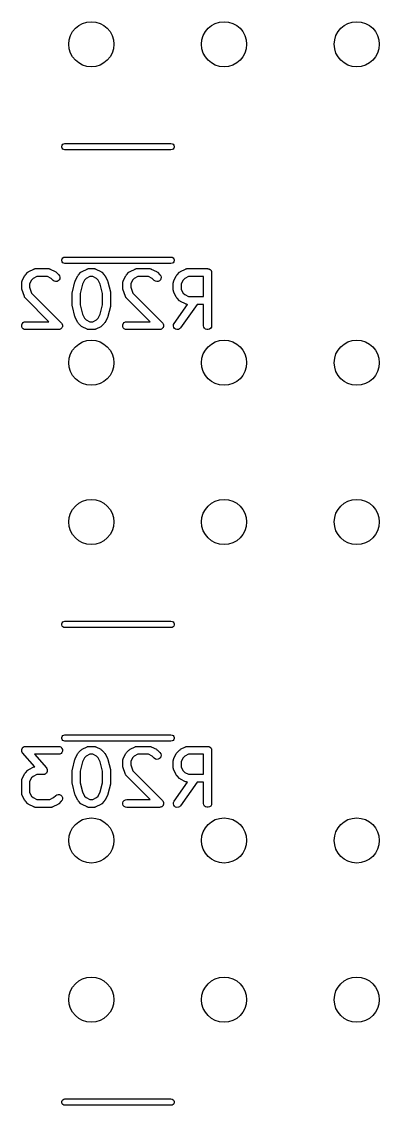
# Model space of a CAD drawing. Extents: x 25 to 326, y -201 to -21.
# Drawn here: x 41.19 to 47.92, y -155.99 to -135.57 of the extents above; entities that cross this region are included whole.
import ezdxf

# ---------------------------------------------------------------- set-up
doc = ezdxf.new("R2010")
doc.units = 0
doc.header["$MEASUREMENT"] = 0
doc.layers.add('BLACK', color=7, linetype='CONTINUOUS')

msp = doc.modelspace()

# ---------------------------------------------------------------- linework, layer by layer
at = {"layer": 'Black'}
for p, q in [((41.9409, -137.92), (41.948, -137.9)), ((41.9409, -137.94), (41.9409, -137.92)), ((41.948, -137.96), (41.9409, -137.94)), ((41.948, -137.9), (41.9614, -137.884)), ((41.9614, -137.976), (41.948, -137.96)), ((41.9614, -137.884), (41.9795, -137.874)), ((41.9795, -137.986), (41.9614, -137.976)), ((41.9795, -137.874), (42, -137.87)), ((42, -137.99), (41.9795, -137.986)), ((42, -137.87), (44, -137.87)), ((44, -137.99), (42, -137.99)), ((44, -137.87), (44.0205, -137.874)), ((44.0205, -137.986), (44, -137.99)), ((44.0205, -137.874), (44.0386, -137.884)), ((44.0386, -137.976), (44.0205, -137.986)), ((44.0386, -137.884), (44.052, -137.9)), ((44.052, -137.96), (44.0386, -137.976)), ((44.052, -137.9), (44.0591, -137.92)), ((44.0591, -137.94), (44.052, -137.96)), ((44.0591, -137.92), (44.0591, -137.94)), ((41.9409, -140.06), (41.948, -140.04)), ((41.948, -140.04), (41.9614, -140.024)), ((41.9614, -140.024), (41.9795, -140.014)), ((41.9795, -140.014), (42, -140.01)), ((42, -140.01), (44, -140.01)), ((44, -140.01), (44.0205, -140.014)), ((44.0205, -140.014), (44.0386, -140.024)), ((44.0386, -140.024), (44.052, -140.04)), ((44.052, -140.04), (44.0591, -140.06)), ((41.3236, -140.283), (41.4188, -140.235)), ((41.4188, -140.235), (41.423, -140.234)), ((41.423, -140.234), (41.4267, -140.232)), ((41.4267, -140.232), (41.4354, -140.23)), ((41.4354, -140.23), (41.4438, -140.228)), ((41.4438, -140.228), (41.4481, -140.228)), ((41.4481, -140.228), (41.4524, -140.227)), ((41.4524, -140.227), (41.6905, -140.227)), ((41.6905, -140.227), (41.6947, -140.228)), ((41.6947, -140.228), (41.699, -140.228)), ((41.699, -140.228), (41.7075, -140.23)), ((41.7075, -140.23), (41.7161, -140.232)), ((41.7161, -140.232), (41.7199, -140.234)), ((41.7199, -140.234), (41.724, -140.235)), ((41.724, -140.235), (41.8193, -140.283)), ((41.9409, -140.08), (41.9409, -140.06)), ((41.948, -140.1), (41.9409, -140.08)), ((41.9614, -140.116), (41.948, -140.1)), ((41.9795, -140.126), (41.9614, -140.116)), ((42, -140.13), (41.9795, -140.126)), ((44, -140.13), (42, -140.13)), ((42.3236, -140.283), (42.4188, -140.235)), ((42.4188, -140.235), (42.423, -140.234)), ((42.423, -140.234), (42.4267, -140.232)), ((42.4267, -140.232), (42.4354, -140.23)), ((42.4354, -140.23), (42.4438, -140.228)), ((42.4438, -140.228), (42.4481, -140.228)), ((42.4481, -140.228), (42.4524, -140.227)), ((42.4524, -140.227), (42.5476, -140.227)), ((42.5476, -140.227), (42.5519, -140.228)), ((42.5519, -140.228), (42.5562, -140.228)), ((42.5562, -140.228), (42.5646, -140.23)), ((42.5646, -140.23), (42.5733, -140.232)), ((42.5733, -140.232), (42.577, -140.234)), ((42.577, -140.234), (42.5812, -140.235)), ((42.5812, -140.235), (42.6764, -140.283)), ((43.2284, -140.283), (43.3236, -140.235)), ((43.3236, -140.235), (43.3277, -140.234)), ((43.3277, -140.234), (43.3315, -140.232)), ((43.3315, -140.232), (43.3401, -140.23)), ((43.3401, -140.23), (43.3486, -140.228)), ((43.3486, -140.228), (43.3529, -140.228)), ((43.3529, -140.228), (43.3571, -140.227)), ((43.3571, -140.227), (43.5952, -140.227)), ((43.5952, -140.227), (43.5995, -140.228)), ((43.5995, -140.228), (43.6038, -140.228)), ((43.6038, -140.228), (43.6122, -140.23)), ((43.6122, -140.23), (43.6209, -140.232)), ((43.6209, -140.232), (43.6246, -140.234)), ((43.6246, -140.234), (43.6288, -140.235)), ((43.6288, -140.235), (43.724, -140.283)), ((44.0205, -140.126), (44, -140.13)), ((44.0386, -140.116), (44.0205, -140.126)), ((44.052, -140.1), (44.0386, -140.116)), ((44.0591, -140.08), (44.052, -140.1)), ((44.0591, -140.06), (44.0591, -140.08)), ((44.1807, -140.283), (44.276, -140.235)), ((44.276, -140.235), (44.2801, -140.234)), ((44.2801, -140.234), (44.2839, -140.232)), ((44.2839, -140.232), (44.2925, -140.23)), ((44.2925, -140.23), (44.3009, -140.228)), ((44.3009, -140.228), (44.3053, -140.228)), ((44.3053, -140.228), (44.3095, -140.227)), ((44.3095, -140.227), (44.6905, -140.227)), ((44.6905, -140.227), (44.6969, -140.229)), ((44.6969, -140.229), (44.7035, -140.229)), ((44.7035, -140.229), (44.7097, -140.231)), ((44.7097, -140.231), (44.7161, -140.232)), ((44.7161, -140.232), (44.7218, -140.235)), ((44.7218, -140.235), (44.728, -140.237)), ((44.728, -140.237), (44.733, -140.242)), ((44.733, -140.242), (44.7387, -140.245)), ((44.7387, -140.245), (44.7429, -140.25)), ((44.7429, -140.25), (44.7479, -140.254)), ((41.1948, -140.459), (41.2424, -140.364)), ((41.2424, -140.364), (41.2496, -140.354)), ((41.2496, -140.354), (41.2565, -140.345)), ((41.2565, -140.345), (41.3041, -140.297)), ((41.3041, -140.297), (41.3139, -140.29)), ((41.3139, -140.29), (41.3236, -140.283)), ((41.3712, -140.442), (41.3369, -140.511)), ((41.4016, -140.412), (41.3712, -140.442)), ((41.4701, -140.377), (41.4016, -140.412)), ((41.6728, -140.377), (41.4701, -140.377)), ((41.7413, -140.412), (41.6728, -140.377)), ((41.7803, -140.451), (41.7413, -140.412)), ((41.8016, -140.466), (41.7803, -140.451)), ((41.8193, -140.283), (41.8289, -140.29)), ((41.8289, -140.29), (41.8387, -140.297)), ((41.8387, -140.297), (41.8864, -140.345)), ((41.8948, -140.441), (41.8764, -140.459)), ((41.8864, -140.345), (41.9013, -140.366)), ((41.9058, -140.417), (41.8948, -140.441)), ((41.9013, -140.366), (41.908, -140.391)), ((41.908, -140.391), (41.9058, -140.417)), ((42.1948, -140.459), (42.2424, -140.364)), ((42.2424, -140.364), (42.2496, -140.354)), ((42.2496, -140.354), (42.2565, -140.345)), ((42.2565, -140.345), (42.3041, -140.297)), ((42.3041, -140.297), (42.3139, -140.29)), ((42.3139, -140.29), (42.3236, -140.283)), ((42.3712, -140.442), (42.3327, -140.519)), ((42.4016, -140.412), (42.3712, -140.442)), ((42.4701, -140.377), (42.4016, -140.412)), ((42.5299, -140.377), (42.4701, -140.377)), ((42.5984, -140.412), (42.5299, -140.377)), ((42.6288, -140.442), (42.5984, -140.412)), ((42.6673, -140.519), (42.6288, -140.442)), ((42.6764, -140.283), (42.6861, -140.29)), ((42.6861, -140.29), (42.6959, -140.297)), ((42.6959, -140.297), (42.7435, -140.345)), ((42.7435, -140.345), (42.7504, -140.354)), ((42.7504, -140.354), (42.7576, -140.364)), ((42.7576, -140.364), (42.8052, -140.459)), ((43.0996, -140.459), (43.1472, -140.364)), ((43.1472, -140.364), (43.1544, -140.354)), ((43.1544, -140.354), (43.1613, -140.345)), ((43.1613, -140.345), (43.2089, -140.297)), ((43.2089, -140.297), (43.2187, -140.29)), ((43.2187, -140.29), (43.2284, -140.283)), ((43.2759, -140.442), (43.2417, -140.511)), ((43.3063, -140.412), (43.2759, -140.442)), ((43.3748, -140.377), (43.3063, -140.412)), ((43.5775, -140.377), (43.3748, -140.377)), ((43.646, -140.412), (43.5775, -140.377)), ((43.6851, -140.451), (43.646, -140.412)), ((43.7064, -140.466), (43.6851, -140.451)), ((43.724, -140.283), (43.7337, -140.29)), ((43.7337, -140.29), (43.7435, -140.297)), ((43.7435, -140.297), (43.7911, -140.345)), ((43.7995, -140.441), (43.7811, -140.459)), ((43.7911, -140.345), (43.8061, -140.366)), ((43.8105, -140.417), (43.7995, -140.441)), ((43.8061, -140.366), (43.8128, -140.391)), ((43.8128, -140.391), (43.8105, -140.417)), ((44.052, -140.459), (44.0996, -140.364)), ((44.0996, -140.364), (44.1067, -140.354)), ((44.1067, -140.354), (44.1136, -140.345)), ((44.1136, -140.345), (44.1613, -140.297)), ((44.1613, -140.297), (44.1711, -140.29)), ((44.1711, -140.29), (44.1807, -140.283)), ((44.2283, -140.442), (44.194, -140.511)), ((44.2587, -140.412), (44.2283, -140.442)), ((44.3272, -140.377), (44.2587, -140.412)), ((44.6155, -140.377), (44.3272, -140.377)), ((44.6155, -140.751), (44.6155, -140.377)), ((44.7479, -140.254), (44.7512, -140.26)), ((44.7512, -140.26), (44.7554, -140.265)), ((44.7554, -140.265), (44.7577, -140.271)), ((44.7577, -140.271), (44.761, -140.277)), ((44.761, -140.277), (44.7621, -140.283)), ((44.7621, -140.283), (44.7643, -140.289)), ((44.7643, -140.289), (44.7643, -140.296)), ((44.7643, -140.296), (44.7655, -140.302)), ((44.7655, -140.302), (44.7655, -141.302)), ((41.1869, -140.493), (41.1877, -140.489)), ((41.1869, -140.588), (41.1869, -140.493)), ((41.189, -140.6), (41.1869, -140.588)), ((41.1874, -140.484), (41.1899, -140.476)), ((41.1877, -140.489), (41.1874, -140.484)), ((41.1908, -140.612), (41.189, -140.6)), ((41.1899, -140.476), (41.1914, -140.467)), ((41.2384, -140.755), (41.1908, -140.612)), ((41.1914, -140.467), (41.1936, -140.463)), ((41.1936, -140.463), (41.1948, -140.459)), ((41.3369, -140.511), (41.3369, -140.576)), ((41.3369, -140.576), (41.3751, -140.69)), ((41.8268, -140.472), (41.8016, -140.466)), ((41.8527, -140.47), (41.8268, -140.472)), ((41.8764, -140.459), (41.8527, -140.47)), ((42.1415, -140.665), (42.1891, -140.475)), ((42.1891, -140.475), (42.1925, -140.467)), ((42.1925, -140.467), (42.1948, -140.459)), ((42.3327, -140.519), (42.2893, -140.693)), ((42.7107, -140.693), (42.6673, -140.519)), ((42.8052, -140.459), (42.8075, -140.467)), ((42.8075, -140.467), (42.8109, -140.475)), ((42.8109, -140.475), (42.8585, -140.665)), ((43.0917, -140.493), (43.0924, -140.489)), ((43.0917, -140.588), (43.0917, -140.493)), ((43.0938, -140.6), (43.0917, -140.588)), ((43.0922, -140.484), (43.0947, -140.476)), ((43.0924, -140.489), (43.0922, -140.484)), ((43.0955, -140.612), (43.0938, -140.6)), ((43.0947, -140.476), (43.0962, -140.467)), ((43.1431, -140.755), (43.0955, -140.612)), ((43.0962, -140.467), (43.0984, -140.463)), ((43.0984, -140.463), (43.0996, -140.459)), ((43.2417, -140.511), (43.2417, -140.576)), ((43.2417, -140.576), (43.2798, -140.69)), ((43.7316, -140.472), (43.7064, -140.466)), ((43.7575, -140.47), (43.7316, -140.472)), ((43.7811, -140.459), (43.7575, -140.47)), ((44.044, -140.493), (44.0448, -140.489)), ((44.044, -140.636), (44.044, -140.493)), ((44.0448, -140.64), (44.044, -140.636)), ((44.0445, -140.484), (44.047, -140.476)), ((44.0448, -140.489), (44.0445, -140.484)), ((44.0445, -140.644), (44.0448, -140.64)), ((44.047, -140.653), (44.0445, -140.644)), ((44.047, -140.476), (44.0486, -140.467)), ((44.0486, -140.661), (44.047, -140.653)), ((44.0486, -140.467), (44.0507, -140.463)), ((44.0507, -140.463), (44.052, -140.459)), ((44.194, -140.511), (44.194, -140.618)), ((44.194, -140.618), (44.2283, -140.687)), ((41.2404, -140.758), (41.2384, -140.755)), ((41.2415, -140.763), (41.2404, -140.758)), ((41.2466, -140.77), (41.2415, -140.763)), ((41.2508, -140.778), (41.2466, -140.77)), ((41.254, -140.78), (41.2508, -140.778)), ((41.2565, -140.784), (41.254, -140.78)), ((41.6999, -141.227), (41.2565, -140.784)), ((41.3751, -140.69), (41.934, -141.249)), ((42.1393, -140.683), (42.1409, -140.674)), ((42.1393, -140.921), (42.1393, -140.683)), ((42.1409, -140.674), (42.1415, -140.665)), ((42.2893, -140.693), (42.2893, -140.912)), ((42.7107, -140.912), (42.7107, -140.693)), ((42.8585, -140.665), (42.8591, -140.674)), ((42.8591, -140.674), (42.8607, -140.683)), ((42.8607, -140.683), (42.8607, -140.921)), ((43.1452, -140.758), (43.1431, -140.755)), ((43.1463, -140.763), (43.1452, -140.758)), ((43.1514, -140.77), (43.1463, -140.763)), ((43.1555, -140.778), (43.1514, -140.77)), ((43.1588, -140.78), (43.1555, -140.778)), ((43.1613, -140.784), (43.1588, -140.78)), ((43.6046, -141.227), (43.1613, -140.784)), ((43.2798, -140.69), (43.8387, -141.249)), ((44.0507, -140.665), (44.0486, -140.661)), ((44.052, -140.669), (44.0507, -140.665)), ((44.0996, -140.764), (44.052, -140.669)), ((44.1067, -140.774), (44.0996, -140.764)), ((44.1136, -140.784), (44.1067, -140.774)), ((44.1613, -140.832), (44.1136, -140.784)), ((44.1711, -140.838), (44.1613, -140.832)), ((44.1807, -140.846), (44.1711, -140.838)), ((44.276, -140.893), (44.1807, -140.846)), ((44.2283, -140.687), (44.2587, -140.717)), ((44.2587, -140.717), (44.3272, -140.751)), ((44.3272, -140.751), (44.6155, -140.751)), ((42.1409, -140.93), (42.1393, -140.921)), ((42.1415, -140.94), (42.1409, -140.93)), ((42.1891, -141.13), (42.1415, -140.94)), ((42.2893, -140.912), (42.3327, -141.086)), ((42.6673, -141.086), (42.7107, -140.912)), ((42.8585, -140.94), (42.8109, -141.13)), ((42.8591, -140.93), (42.8585, -140.94)), ((42.8607, -140.921), (42.8591, -140.93)), ((44.0576, -141.259), (44.3085, -140.901)), ((44.4914, -140.901), (44.1805, -141.345)), ((44.2801, -140.895), (44.276, -140.893)), ((44.2839, -140.897), (44.2801, -140.895)), ((44.2925, -140.898), (44.2839, -140.897)), ((44.3009, -140.901), (44.2925, -140.898)), ((44.3053, -140.9), (44.3009, -140.901)), ((44.3085, -140.901), (44.3053, -140.9)), ((44.6155, -140.901), (44.4914, -140.901)), ((44.6155, -141.302), (44.6155, -140.901)), ((41.188, -141.289), (41.197, -141.265)), ((41.197, -141.265), (41.2137, -141.245)), ((41.2137, -141.245), (41.2363, -141.232)), ((41.2363, -141.232), (41.2619, -141.227)), ((41.2619, -141.227), (41.6999, -141.227)), ((41.934, -141.249), (41.9396, -141.257)), ((41.9396, -141.257), (41.9459, -141.265)), ((41.9459, -141.265), (41.947, -141.268)), ((41.947, -141.268), (41.9489, -141.271)), ((41.9489, -141.271), (41.9515, -141.28)), ((42.1925, -141.138), (42.1891, -141.13)), ((42.1948, -141.145), (42.1925, -141.138)), ((42.2424, -141.241), (42.1948, -141.145)), ((42.2496, -141.25), (42.2424, -141.241)), ((42.2565, -141.26), (42.2496, -141.25)), ((42.3041, -141.308), (42.2565, -141.26)), ((42.3327, -141.086), (42.3712, -141.163)), ((42.3712, -141.163), (42.4016, -141.193)), ((42.4016, -141.193), (42.4701, -141.227)), ((42.4701, -141.227), (42.5299, -141.227)), ((42.5299, -141.227), (42.5984, -141.193)), ((42.5984, -141.193), (42.6288, -141.163)), ((42.6288, -141.163), (42.6673, -141.086)), ((42.7435, -141.26), (42.6959, -141.308)), ((42.7504, -141.25), (42.7435, -141.26)), ((42.7576, -141.241), (42.7504, -141.25)), ((42.8052, -141.145), (42.7576, -141.241)), ((42.8075, -141.138), (42.8052, -141.145)), ((42.8109, -141.13), (42.8075, -141.138)), ((43.0928, -141.289), (43.1017, -141.265)), ((43.1017, -141.265), (43.1185, -141.245)), ((43.1185, -141.245), (43.141, -141.232)), ((43.141, -141.232), (43.1667, -141.227)), ((43.1667, -141.227), (43.6046, -141.227)), ((43.8387, -141.249), (43.8444, -141.257)), ((43.8444, -141.257), (43.8507, -141.265)), ((43.8507, -141.265), (43.8518, -141.268)), ((43.8518, -141.268), (43.8537, -141.271)), ((43.8537, -141.271), (43.8562, -141.28)), ((44.0466, -141.283), (44.0576, -141.259)), ((41.188, -141.315), (41.188, -141.289)), ((41.197, -141.34), (41.188, -141.315)), ((41.2137, -141.36), (41.197, -141.34)), ((41.2363, -141.373), (41.2137, -141.36)), ((41.2619, -141.377), (41.2363, -141.373)), ((41.881, -141.377), (41.2619, -141.377)), ((41.8906, -141.376), (41.881, -141.377)), ((41.9004, -141.375), (41.8906, -141.376)), ((41.9034, -141.373), (41.9004, -141.375)), ((41.9066, -141.373), (41.9034, -141.373)), ((41.9151, -141.368), (41.9066, -141.373)), ((41.924, -141.364), (41.9151, -141.368)), ((41.9263, -141.361), (41.924, -141.364)), ((41.9292, -141.36), (41.9263, -141.361)), ((41.9355, -141.352), (41.9292, -141.36)), ((41.9424, -141.345), (41.9355, -141.352)), ((41.9438, -141.342), (41.9424, -141.345)), ((41.9459, -141.34), (41.9438, -141.342)), ((41.9493, -141.331), (41.9459, -141.34)), ((41.9534, -141.322), (41.9493, -141.331)), ((41.9515, -141.28), (41.9548, -141.289)), ((41.9537, -141.319), (41.9534, -141.322)), ((41.9548, -141.315), (41.9537, -141.319)), ((41.9548, -141.289), (41.9548, -141.293)), ((41.9548, -141.293), (41.9557, -141.296)), ((41.9557, -141.296), (41.9548, -141.306)), ((41.9548, -141.306), (41.9548, -141.315)), ((42.3139, -141.315), (42.3041, -141.308)), ((42.3236, -141.322), (42.3139, -141.315)), ((42.4188, -141.369), (42.3236, -141.322)), ((42.423, -141.371), (42.4188, -141.369)), ((42.4267, -141.373), (42.423, -141.371)), ((42.4354, -141.374), (42.4267, -141.373)), ((42.4438, -141.377), (42.4354, -141.374)), ((42.4481, -141.377), (42.4438, -141.377)), ((42.4524, -141.377), (42.4481, -141.377)), ((42.5476, -141.377), (42.4524, -141.377)), ((42.5519, -141.377), (42.5476, -141.377)), ((42.5562, -141.377), (42.5519, -141.377)), ((42.5646, -141.374), (42.5562, -141.377)), ((42.5733, -141.373), (42.5646, -141.374)), ((42.577, -141.371), (42.5733, -141.373)), ((42.5812, -141.369), (42.577, -141.371)), ((42.6764, -141.322), (42.5812, -141.369)), ((42.6861, -141.315), (42.6764, -141.322)), ((42.6959, -141.308), (42.6861, -141.315)), ((43.0928, -141.315), (43.0928, -141.289)), ((43.1017, -141.34), (43.0928, -141.315)), ((43.1185, -141.36), (43.1017, -141.34)), ((43.141, -141.373), (43.1185, -141.36)), ((43.1667, -141.377), (43.141, -141.373)), ((43.7857, -141.377), (43.1667, -141.377)), ((43.7954, -141.376), (43.7857, -141.377)), ((43.8051, -141.375), (43.7954, -141.376)), ((43.8081, -141.373), (43.8051, -141.375)), ((43.8114, -141.373), (43.8081, -141.373)), ((43.8198, -141.368), (43.8114, -141.373)), ((43.8287, -141.364), (43.8198, -141.368)), ((43.8311, -141.361), (43.8287, -141.364)), ((43.8339, -141.36), (43.8311, -141.361)), ((43.8402, -141.352), (43.8339, -141.36)), ((43.8472, -141.345), (43.8402, -141.352)), ((43.8485, -141.342), (43.8472, -141.345)), ((43.8507, -141.34), (43.8485, -141.342)), ((43.854, -141.331), (43.8507, -141.34)), ((43.8582, -141.322), (43.854, -141.331)), ((43.8562, -141.28), (43.8596, -141.289)), ((43.8584, -141.319), (43.8582, -141.322)), ((43.8596, -141.315), (43.8584, -141.319)), ((43.8596, -141.289), (43.8596, -141.293)), ((43.8596, -141.293), (43.8604, -141.296)), ((43.8604, -141.296), (43.8596, -141.306)), ((43.8596, -141.306), (43.8596, -141.315)), ((44.0443, -141.309), (44.0466, -141.283)), ((44.0511, -141.334), (44.0443, -141.309)), ((44.066, -141.355), (44.0511, -141.334)), ((44.0874, -141.37), (44.066, -141.355)), ((44.1125, -141.377), (44.0874, -141.37)), ((44.1385, -141.375), (44.1125, -141.377)), ((44.1621, -141.364), (44.1385, -141.375)), ((44.1805, -141.345), (44.1621, -141.364)), ((44.62, -141.328), (44.6155, -141.302)), ((44.633, -141.351), (44.62, -141.328)), ((44.653, -141.367), (44.633, -141.351)), ((44.6775, -141.376), (44.653, -141.367)), ((44.7035, -141.376), (44.6775, -141.376)), ((44.728, -141.367), (44.7035, -141.376)), ((44.7479, -141.351), (44.728, -141.367)), ((44.761, -141.328), (44.7479, -141.351)), ((44.7655, -141.302), (44.761, -141.328)), ((41.9409, -146.92), (41.948, -146.9)), ((41.9409, -146.94), (41.9409, -146.92)), ((41.948, -146.96), (41.9409, -146.94)), ((41.948, -146.9), (41.9614, -146.884)), ((41.9614, -146.976), (41.948, -146.96)), ((41.9614, -146.884), (41.9795, -146.874)), ((41.9795, -146.986), (41.9614, -146.976)), ((41.9795, -146.874), (42, -146.87)), ((42, -146.99), (41.9795, -146.986)), ((42, -146.87), (44, -146.87)), ((44, -146.87), (44.0205, -146.874)), ((44.0205, -146.986), (44, -146.99)), ((44.0205, -146.874), (44.0386, -146.884)), ((44.0386, -146.976), (44.0205, -146.986)), ((44.0386, -146.884), (44.052, -146.9)), ((44.052, -146.96), (44.0386, -146.976)), ((44.052, -146.9), (44.0591, -146.92)), ((44.0591, -146.94), (44.052, -146.96)), ((44.0591, -146.92), (44.0591, -146.94)), ((44, -146.99), (42, -146.99)), ((41.948, -149.04), (41.9614, -149.024)), ((41.9614, -149.024), (41.9795, -149.014)), ((41.9795, -149.014), (42, -149.01)), ((42, -149.01), (44, -149.01)), ((44, -149.01), (44.0205, -149.014)), ((44.0205, -149.014), (44.0386, -149.024)), ((44.0386, -149.024), (44.052, -149.04)), ((41.2299, -149.236), (41.2363, -149.232)), ((41.2363, -149.232), (41.242, -149.231)), ((41.242, -149.231), (41.2474, -149.229)), ((41.2474, -149.229), (41.2547, -149.229)), ((41.2547, -149.229), (41.2619, -149.227)), ((41.2619, -149.227), (41.881, -149.227)), ((41.881, -149.227), (41.9066, -149.232)), ((41.9066, -149.232), (41.9292, -149.245)), ((41.9409, -149.06), (41.948, -149.04)), ((41.9409, -149.08), (41.9409, -149.06)), ((41.948, -149.1), (41.9409, -149.08)), ((41.9614, -149.116), (41.948, -149.1)), ((41.9795, -149.126), (41.9614, -149.116)), ((42, -149.13), (41.9795, -149.126)), ((44, -149.13), (42, -149.13)), ((42.423, -149.234), (42.4267, -149.232)), ((42.4267, -149.232), (42.4354, -149.23)), ((42.4354, -149.23), (42.4438, -149.228)), ((42.4438, -149.228), (42.4481, -149.228)), ((42.4481, -149.228), (42.4524, -149.227)), ((42.4524, -149.227), (42.5476, -149.227)), ((42.5476, -149.227), (42.5519, -149.228)), ((42.5519, -149.228), (42.5562, -149.228)), ((42.5562, -149.228), (42.5646, -149.23)), ((42.5646, -149.23), (42.5733, -149.232)), ((42.5733, -149.232), (42.577, -149.234)), ((43.3277, -149.234), (43.3315, -149.232)), ((43.3315, -149.232), (43.3401, -149.23)), ((43.3401, -149.23), (43.3486, -149.228)), ((43.3486, -149.228), (43.3529, -149.228)), ((43.3529, -149.228), (43.3571, -149.227)), ((43.3571, -149.227), (43.5952, -149.227)), ((43.5952, -149.227), (43.5995, -149.228)), ((43.5995, -149.228), (43.6038, -149.228)), ((43.6038, -149.228), (43.6122, -149.23)), ((43.6122, -149.23), (43.6209, -149.232)), ((43.6209, -149.232), (43.6246, -149.234)), ((44.0205, -149.126), (44, -149.13)), ((44.0386, -149.116), (44.0205, -149.126)), ((44.052, -149.1), (44.0386, -149.116)), ((44.052, -149.04), (44.0591, -149.06)), ((44.0591, -149.08), (44.052, -149.1)), ((44.0591, -149.06), (44.0591, -149.08)), ((44.2801, -149.234), (44.2839, -149.232)), ((44.2839, -149.232), (44.2925, -149.23)), ((44.2925, -149.23), (44.3009, -149.228)), ((44.3009, -149.228), (44.3053, -149.228)), ((44.3053, -149.228), (44.3095, -149.227)), ((44.3095, -149.227), (44.6905, -149.227)), ((44.6905, -149.227), (44.6969, -149.229)), ((44.6969, -149.229), (44.7035, -149.229)), ((44.7035, -149.229), (44.7097, -149.231)), ((44.7097, -149.231), (44.7161, -149.232)), ((44.7161, -149.232), (44.7218, -149.235)), ((41.1869, -149.304), (41.188, -149.297)), ((41.188, -149.31), (41.1869, -149.304)), ((41.188, -149.289), (41.19, -149.284)), ((41.188, -149.297), (41.188, -149.289)), ((41.188, -149.315), (41.188, -149.31)), ((41.1906, -149.322), (41.188, -149.315)), ((41.19, -149.284), (41.1909, -149.278)), ((41.192, -149.329), (41.1906, -149.322)), ((41.1909, -149.278), (41.1944, -149.272)), ((41.195, -149.334), (41.192, -149.329)), ((41.1944, -149.272), (41.197, -149.265)), ((41.197, -149.34), (41.195, -149.334)), ((41.197, -149.265), (41.2007, -149.26)), ((41.2017, -149.345), (41.197, -149.34)), ((41.2007, -149.26), (41.2035, -149.255)), ((41.2055, -149.352), (41.2017, -149.345)), ((41.2035, -149.255), (41.209, -149.251)), ((41.433, -149.612), (41.2055, -149.352)), ((41.209, -149.251), (41.2137, -149.245)), ((41.2137, -149.245), (41.2187, -149.242)), ((41.2187, -149.242), (41.2231, -149.238)), ((41.2231, -149.238), (41.2299, -149.236)), ((41.881, -149.377), (41.4272, -149.377)), ((41.4272, -149.377), (41.6517, -149.634)), ((41.9066, -149.373), (41.881, -149.377)), ((41.9292, -149.36), (41.9066, -149.373)), ((41.9292, -149.245), (41.9459, -149.265)), ((41.9459, -149.34), (41.9292, -149.36)), ((41.9459, -149.265), (41.9548, -149.289)), ((41.9548, -149.315), (41.9459, -149.34)), ((41.9548, -149.289), (41.9548, -149.315)), ((42.1948, -149.459), (42.2424, -149.364)), ((42.2424, -149.364), (42.2496, -149.354)), ((42.2496, -149.354), (42.2565, -149.345)), ((42.2565, -149.345), (42.3041, -149.297)), ((42.3041, -149.297), (42.3139, -149.29)), ((42.3139, -149.29), (42.3236, -149.283)), ((42.3236, -149.283), (42.4188, -149.235)), ((42.4016, -149.412), (42.3712, -149.442)), ((42.4701, -149.377), (42.4016, -149.412)), ((42.4188, -149.235), (42.423, -149.234)), ((42.5299, -149.377), (42.4701, -149.377)), ((42.5984, -149.412), (42.5299, -149.377)), ((42.577, -149.234), (42.5812, -149.235)), ((42.5812, -149.235), (42.6764, -149.283)), ((42.6288, -149.442), (42.5984, -149.412)), ((42.6764, -149.283), (42.6861, -149.29)), ((42.6861, -149.29), (42.6959, -149.297)), ((42.6959, -149.297), (42.7435, -149.345)), ((42.7435, -149.345), (42.7504, -149.354)), ((42.7504, -149.354), (42.7576, -149.364)), ((42.7576, -149.364), (42.8052, -149.459)), ((43.0996, -149.459), (43.1472, -149.364)), ((43.1472, -149.364), (43.1544, -149.354)), ((43.1544, -149.354), (43.1613, -149.345)), ((43.1613, -149.345), (43.2089, -149.297)), ((43.2089, -149.297), (43.2187, -149.29)), ((43.2187, -149.29), (43.2284, -149.283)), ((43.2284, -149.283), (43.3236, -149.235)), ((43.3063, -149.412), (43.2759, -149.442)), ((43.3748, -149.377), (43.3063, -149.412)), ((43.3236, -149.235), (43.3277, -149.234)), ((43.5775, -149.377), (43.3748, -149.377)), ((43.646, -149.412), (43.5775, -149.377)), ((43.6246, -149.234), (43.6288, -149.235)), ((43.6288, -149.235), (43.724, -149.283)), ((43.6851, -149.451), (43.646, -149.412)), ((43.724, -149.283), (43.7337, -149.29)), ((43.7337, -149.29), (43.7435, -149.297)), ((43.7435, -149.297), (43.7911, -149.345)), ((43.7911, -149.345), (43.8061, -149.366)), ((43.8105, -149.417), (43.7995, -149.441)), ((43.8061, -149.366), (43.8128, -149.391)), ((43.8128, -149.391), (43.8105, -149.417)), ((44.052, -149.459), (44.0996, -149.364)), ((44.0996, -149.364), (44.1067, -149.354)), ((44.1067, -149.354), (44.1136, -149.345)), ((44.1136, -149.345), (44.1613, -149.297)), ((44.1613, -149.297), (44.1711, -149.29)), ((44.1711, -149.29), (44.1807, -149.283)), ((44.1807, -149.283), (44.276, -149.235)), ((44.2587, -149.412), (44.2283, -149.442)), ((44.3272, -149.377), (44.2587, -149.412)), ((44.276, -149.235), (44.2801, -149.234)), ((44.6155, -149.377), (44.3272, -149.377)), ((44.6155, -149.751), (44.6155, -149.377)), ((44.7218, -149.235), (44.728, -149.237)), ((44.728, -149.237), (44.733, -149.242)), ((44.733, -149.242), (44.7387, -149.245)), ((44.7387, -149.245), (44.7429, -149.25)), ((44.7429, -149.25), (44.7479, -149.254)), ((44.7479, -149.254), (44.7512, -149.26)), ((44.7512, -149.26), (44.7554, -149.265)), ((44.7554, -149.265), (44.7577, -149.271)), ((44.7577, -149.271), (44.761, -149.277)), ((44.761, -149.277), (44.7621, -149.283)), ((44.7621, -149.283), (44.7643, -149.289)), ((44.7643, -149.289), (44.7643, -149.296)), ((44.7643, -149.296), (44.7655, -149.302)), ((44.7655, -149.302), (44.7655, -150.302)), ((41.3236, -149.664), (41.4188, -149.616)), ((41.4188, -149.616), (41.423, -149.615)), ((41.423, -149.615), (41.4267, -149.613)), ((41.4267, -149.613), (41.433, -149.612)), ((41.6517, -149.634), (41.6555, -149.64)), ((41.6555, -149.64), (41.6602, -149.646)), ((42.1415, -149.665), (42.1891, -149.475)), ((42.1891, -149.475), (42.1925, -149.467)), ((42.1925, -149.467), (42.1948, -149.459)), ((42.3327, -149.519), (42.2893, -149.693)), ((42.3712, -149.442), (42.3327, -149.519)), ((42.6673, -149.519), (42.6288, -149.442)), ((42.7107, -149.693), (42.6673, -149.519)), ((42.8052, -149.459), (42.8075, -149.467)), ((42.8075, -149.467), (42.8109, -149.475)), ((42.8109, -149.475), (42.8585, -149.665)), ((43.0917, -149.493), (43.0924, -149.489)), ((43.0917, -149.588), (43.0917, -149.493)), ((43.0938, -149.6), (43.0917, -149.588)), ((43.0922, -149.484), (43.0947, -149.476)), ((43.0924, -149.489), (43.0922, -149.484)), ((43.0955, -149.612), (43.0938, -149.6)), ((43.0947, -149.476), (43.0962, -149.467)), ((43.1431, -149.755), (43.0955, -149.612)), ((43.0962, -149.467), (43.0984, -149.463)), ((43.0984, -149.463), (43.0996, -149.459)), ((43.2759, -149.442), (43.2417, -149.511)), ((43.2417, -149.511), (43.2417, -149.576)), ((43.2417, -149.576), (43.2798, -149.69)), ((43.7064, -149.466), (43.6851, -149.451)), ((43.7316, -149.472), (43.7064, -149.466)), ((43.7575, -149.47), (43.7316, -149.472)), ((43.7811, -149.459), (43.7575, -149.47)), ((43.7995, -149.441), (43.7811, -149.459)), ((44.044, -149.493), (44.0448, -149.489)), ((44.044, -149.636), (44.044, -149.493)), ((44.0448, -149.64), (44.044, -149.636)), ((44.0445, -149.484), (44.047, -149.476)), ((44.0448, -149.489), (44.0445, -149.484)), ((44.0445, -149.644), (44.0448, -149.64)), ((44.047, -149.476), (44.0486, -149.467)), ((44.0486, -149.467), (44.0507, -149.463)), ((44.0507, -149.463), (44.052, -149.459)), ((44.2283, -149.442), (44.194, -149.511)), ((44.194, -149.511), (44.194, -149.618)), ((44.194, -149.618), (44.2283, -149.687)), ((41.1914, -149.848), (41.1936, -149.844)), ((41.1936, -149.844), (41.1948, -149.84)), ((41.1948, -149.84), (41.2424, -149.745)), ((41.2424, -149.745), (41.2496, -149.735)), ((41.2496, -149.735), (41.2565, -149.726)), ((41.2565, -149.726), (41.3041, -149.678)), ((41.3041, -149.678), (41.3139, -149.671)), ((41.3139, -149.671), (41.3236, -149.664)), ((41.3712, -149.823), (41.3369, -149.892)), ((41.4016, -149.793), (41.3712, -149.823)), ((41.4701, -149.758), (41.4016, -149.793)), ((41.5952, -149.758), (41.4701, -149.758)), ((41.6025, -149.757), (41.5952, -149.758)), ((41.6098, -149.757), (41.6025, -149.757)), ((41.6152, -149.755), (41.6098, -149.757)), ((41.6209, -149.754), (41.6152, -149.755)), ((41.6272, -149.75), (41.6209, -149.754)), ((41.6341, -149.747), (41.6272, -149.75)), ((41.6384, -149.744), (41.6341, -149.747)), ((41.6434, -149.741), (41.6384, -149.744)), ((41.6482, -149.735), (41.6434, -149.741)), ((41.6537, -149.73), (41.6482, -149.735)), ((41.6565, -149.725), (41.6537, -149.73)), ((41.6602, -149.721), (41.6565, -149.725)), ((41.6602, -149.646), (41.6622, -149.651)), ((41.6627, -149.714), (41.6602, -149.721)), ((41.6622, -149.651), (41.6652, -149.656)), ((41.6662, -149.708), (41.6627, -149.714)), ((41.6652, -149.656), (41.6666, -149.663)), ((41.6671, -149.702), (41.6662, -149.708)), ((41.6666, -149.663), (41.6691, -149.67)), ((41.6691, -149.696), (41.6671, -149.702)), ((41.6691, -149.67), (41.6691, -149.676)), ((41.6691, -149.676), (41.6702, -149.682)), ((41.6702, -149.682), (41.6691, -149.689)), ((41.6691, -149.689), (41.6691, -149.696)), ((42.1393, -149.683), (42.1409, -149.674)), ((42.1393, -149.921), (42.1393, -149.683)), ((42.1409, -149.674), (42.1415, -149.665)), ((42.2893, -149.693), (42.2893, -149.912)), ((42.7107, -149.912), (42.7107, -149.693)), ((42.8585, -149.665), (42.8591, -149.674)), ((42.8591, -149.674), (42.8607, -149.683)), ((42.8607, -149.683), (42.8607, -149.921)), ((43.1452, -149.758), (43.1431, -149.755)), ((43.1463, -149.763), (43.1452, -149.758)), ((43.1514, -149.77), (43.1463, -149.763)), ((43.1555, -149.778), (43.1514, -149.77)), ((43.1588, -149.78), (43.1555, -149.778)), ((43.1613, -149.784), (43.1588, -149.78)), ((43.6046, -150.227), (43.1613, -149.784)), ((43.2798, -149.69), (43.8387, -150.249)), ((44.047, -149.653), (44.0445, -149.644)), ((44.0486, -149.661), (44.047, -149.653)), ((44.0507, -149.665), (44.0486, -149.661)), ((44.052, -149.669), (44.0507, -149.665)), ((44.0996, -149.764), (44.052, -149.669)), ((44.1067, -149.774), (44.0996, -149.764)), ((44.1136, -149.784), (44.1067, -149.774)), ((44.1613, -149.832), (44.1136, -149.784)), ((44.1711, -149.838), (44.1613, -149.832)), ((44.1807, -149.846), (44.1711, -149.838)), ((44.276, -149.893), (44.1807, -149.846)), ((44.2283, -149.687), (44.2587, -149.717)), ((44.2587, -149.717), (44.3272, -149.751)), ((44.3272, -149.751), (44.6155, -149.751)), ((41.1869, -149.874), (41.1877, -149.87)), ((41.1869, -150.112), (41.1869, -149.874)), ((41.1874, -149.865), (41.1899, -149.857)), ((41.1877, -149.87), (41.1874, -149.865)), ((41.1899, -149.857), (41.1914, -149.848)), ((41.3369, -149.892), (41.3369, -150.094)), ((42.1409, -149.93), (42.1393, -149.921)), ((42.1415, -149.94), (42.1409, -149.93)), ((42.1891, -150.13), (42.1415, -149.94)), ((42.2893, -149.912), (42.3327, -150.086)), ((42.6673, -150.086), (42.7107, -149.912)), ((42.8585, -149.94), (42.8109, -150.13)), ((42.8591, -149.93), (42.8585, -149.94)), ((42.8607, -149.921), (42.8591, -149.93)), ((44.0576, -150.259), (44.3085, -149.901)), ((44.4914, -149.901), (44.1805, -150.345)), ((44.2801, -149.895), (44.276, -149.893)), ((44.2839, -149.897), (44.2801, -149.895)), ((44.2925, -149.898), (44.2839, -149.897)), ((44.3009, -149.901), (44.2925, -149.898)), ((44.3053, -149.9), (44.3009, -149.901)), ((44.3085, -149.901), (44.3053, -149.9)), ((44.6155, -149.901), (44.4914, -149.901)), ((44.6155, -150.302), (44.6155, -149.901)), ((41.1877, -150.116), (41.1869, -150.112)), ((41.1874, -150.12), (41.1877, -150.116)), ((41.1899, -150.129), (41.1874, -150.12)), ((41.1914, -150.138), (41.1899, -150.129)), ((41.1936, -150.141), (41.1914, -150.138)), ((41.1948, -150.145), (41.1936, -150.141)), ((41.2424, -150.241), (41.1948, -150.145)), ((41.2496, -150.25), (41.2424, -150.241)), ((41.2565, -150.26), (41.2496, -150.25)), ((41.3369, -150.094), (41.3712, -150.163)), ((41.3712, -150.163), (41.4016, -150.193)), ((41.4016, -150.193), (41.4701, -150.227)), ((41.4701, -150.227), (41.7204, -150.227)), ((41.7204, -150.227), (41.7889, -150.193)), ((41.7889, -150.193), (41.8279, -150.154)), ((41.8279, -150.154), (41.8493, -150.139)), ((41.8493, -150.139), (41.8744, -150.132)), ((41.8744, -150.132), (41.9004, -150.135)), ((41.9004, -150.135), (41.924, -150.146)), ((41.924, -150.146), (41.9424, -150.164)), ((41.9489, -150.239), (41.934, -150.26)), ((41.9424, -150.164), (41.9534, -150.188)), ((41.9557, -150.214), (41.9489, -150.239)), ((41.9534, -150.188), (41.9557, -150.214)), ((42.1925, -150.138), (42.1891, -150.13)), ((42.1948, -150.145), (42.1925, -150.138)), ((42.2424, -150.241), (42.1948, -150.145)), ((42.2496, -150.25), (42.2424, -150.241)), ((42.2565, -150.26), (42.2496, -150.25)), ((42.3327, -150.086), (42.3712, -150.163)), ((42.3712, -150.163), (42.4016, -150.193)), ((42.4016, -150.193), (42.4701, -150.227)), ((42.4701, -150.227), (42.5299, -150.227)), ((42.5299, -150.227), (42.5984, -150.193)), ((42.5984, -150.193), (42.6288, -150.163)), ((42.6288, -150.163), (42.6673, -150.086)), ((42.7504, -150.25), (42.7435, -150.26)), ((42.7576, -150.241), (42.7504, -150.25)), ((42.8052, -150.145), (42.7576, -150.241)), ((42.8075, -150.138), (42.8052, -150.145)), ((42.8109, -150.13), (42.8075, -150.138)), ((43.1017, -150.265), (43.1185, -150.245)), ((43.1185, -150.245), (43.141, -150.232)), ((43.141, -150.232), (43.1667, -150.227)), ((43.1667, -150.227), (43.6046, -150.227)), ((43.8387, -150.249), (43.8444, -150.257)), ((41.3041, -150.308), (41.2565, -150.26)), ((41.3139, -150.315), (41.3041, -150.308)), ((41.3236, -150.322), (41.3139, -150.315)), ((41.4188, -150.369), (41.3236, -150.322)), ((41.423, -150.371), (41.4188, -150.369)), ((41.4267, -150.373), (41.423, -150.371)), ((41.4354, -150.374), (41.4267, -150.373)), ((41.4438, -150.377), (41.4354, -150.374)), ((41.4481, -150.377), (41.4438, -150.377)), ((41.4524, -150.377), (41.4481, -150.377)), ((41.7381, -150.377), (41.4524, -150.377)), ((41.7424, -150.377), (41.7381, -150.377)), ((41.7467, -150.377), (41.7424, -150.377)), ((41.7551, -150.374), (41.7467, -150.377)), ((41.7637, -150.373), (41.7551, -150.374)), ((41.7675, -150.371), (41.7637, -150.373)), ((41.7716, -150.369), (41.7675, -150.371)), ((41.8669, -150.322), (41.7716, -150.369)), ((41.8765, -150.315), (41.8669, -150.322)), ((41.8864, -150.308), (41.8765, -150.315)), ((41.934, -150.26), (41.8864, -150.308)), ((42.3041, -150.308), (42.2565, -150.26)), ((42.3139, -150.315), (42.3041, -150.308)), ((42.3236, -150.322), (42.3139, -150.315)), ((42.4188, -150.369), (42.3236, -150.322)), ((42.423, -150.371), (42.4188, -150.369)), ((42.4267, -150.373), (42.423, -150.371)), ((42.4354, -150.374), (42.4267, -150.373)), ((42.4438, -150.377), (42.4354, -150.374)), ((42.4481, -150.377), (42.4438, -150.377)), ((42.4524, -150.377), (42.4481, -150.377)), ((42.5476, -150.377), (42.4524, -150.377)), ((42.5519, -150.377), (42.5476, -150.377)), ((42.5562, -150.377), (42.5519, -150.377)), ((42.5646, -150.374), (42.5562, -150.377)), ((42.5733, -150.373), (42.5646, -150.374)), ((42.577, -150.371), (42.5733, -150.373)), ((42.5812, -150.369), (42.577, -150.371)), ((42.6764, -150.322), (42.5812, -150.369)), ((42.6861, -150.315), (42.6764, -150.322)), ((42.6959, -150.308), (42.6861, -150.315)), ((42.7435, -150.26), (42.6959, -150.308)), ((43.0928, -150.289), (43.1017, -150.265)), ((43.0928, -150.315), (43.0928, -150.289)), ((43.1017, -150.34), (43.0928, -150.315)), ((43.1185, -150.36), (43.1017, -150.34)), ((43.141, -150.373), (43.1185, -150.36)), ((43.1667, -150.377), (43.141, -150.373)), ((43.7857, -150.377), (43.1667, -150.377)), ((43.7954, -150.376), (43.7857, -150.377)), ((43.8051, -150.375), (43.7954, -150.376)), ((43.8081, -150.373), (43.8051, -150.375)), ((43.8114, -150.373), (43.8081, -150.373)), ((43.8198, -150.368), (43.8114, -150.373)), ((43.8287, -150.364), (43.8198, -150.368)), ((43.8311, -150.361), (43.8287, -150.364)), ((43.8339, -150.36), (43.8311, -150.361)), ((43.8402, -150.352), (43.8339, -150.36)), ((43.8472, -150.345), (43.8402, -150.352)), ((43.8444, -150.257), (43.8507, -150.265)), ((43.8485, -150.342), (43.8472, -150.345)), ((43.8507, -150.34), (43.8485, -150.342)), ((43.8507, -150.265), (43.8518, -150.268)), ((43.854, -150.331), (43.8507, -150.34)), ((43.8518, -150.268), (43.8537, -150.271)), ((43.8537, -150.271), (43.8562, -150.28)), ((43.8582, -150.322), (43.854, -150.331)), ((43.8562, -150.28), (43.8596, -150.289)), ((43.8584, -150.319), (43.8582, -150.322)), ((43.8596, -150.315), (43.8584, -150.319)), ((43.8596, -150.289), (43.8596, -150.293)), ((43.8596, -150.293), (43.8604, -150.296)), ((43.8604, -150.296), (43.8596, -150.306)), ((43.8596, -150.306), (43.8596, -150.315)), ((44.0443, -150.309), (44.0466, -150.283)), ((44.0511, -150.334), (44.0443, -150.309)), ((44.0466, -150.283), (44.0576, -150.259)), ((44.066, -150.355), (44.0511, -150.334)), ((44.0874, -150.37), (44.066, -150.355)), ((44.1125, -150.377), (44.0874, -150.37)), ((44.1385, -150.375), (44.1125, -150.377)), ((44.1621, -150.364), (44.1385, -150.375)), ((44.1805, -150.345), (44.1621, -150.364)), ((44.62, -150.328), (44.6155, -150.302)), ((44.633, -150.351), (44.62, -150.328)), ((44.653, -150.367), (44.633, -150.351)), ((44.6775, -150.376), (44.653, -150.367)), ((44.7035, -150.376), (44.6775, -150.376)), ((44.728, -150.367), (44.7035, -150.376)), ((44.7479, -150.351), (44.728, -150.367)), ((44.761, -150.328), (44.7479, -150.351)), ((44.7655, -150.302), (44.761, -150.328)), ((41.9409, -155.92), (41.948, -155.9)), ((41.9409, -155.94), (41.9409, -155.92)), ((41.948, -155.96), (41.9409, -155.94)), ((41.948, -155.9), (41.9614, -155.884)), ((41.9614, -155.976), (41.948, -155.96)), ((41.9614, -155.884), (41.9795, -155.874)), ((41.9795, -155.874), (42, -155.87)), ((42, -155.87), (44, -155.87)), ((44, -155.87), (44.0205, -155.874)), ((44.0205, -155.874), (44.0386, -155.884)), ((44.0386, -155.884), (44.052, -155.9)), ((44.052, -155.96), (44.0386, -155.976)), ((44.052, -155.9), (44.0591, -155.92)), ((44.0591, -155.94), (44.052, -155.96)), ((44.0591, -155.92), (44.0591, -155.94)), ((41.9795, -155.986), (41.9614, -155.976)), ((42, -155.99), (41.9795, -155.986)), ((44, -155.99), (42, -155.99)), ((44.0205, -155.986), (44, -155.99)), ((44.0386, -155.976), (44.0205, -155.986))]:
    msp.add_line(p, q, dxfattribs=at)
for centre in [(42.5, -136), (45, -136), (47.5, -136), (42.5, -142), (45, -142), (47.5, -142), (42.5, -145), (45, -145), (47.5, -145), (42.5, -151), (45, -151), (47.5, -151), (42.5, -154), (45, -154), (47.5, -154)]:
    msp.add_circle(centre, 0.425, dxfattribs=at)

doc.saveas('drawing.dxf')
